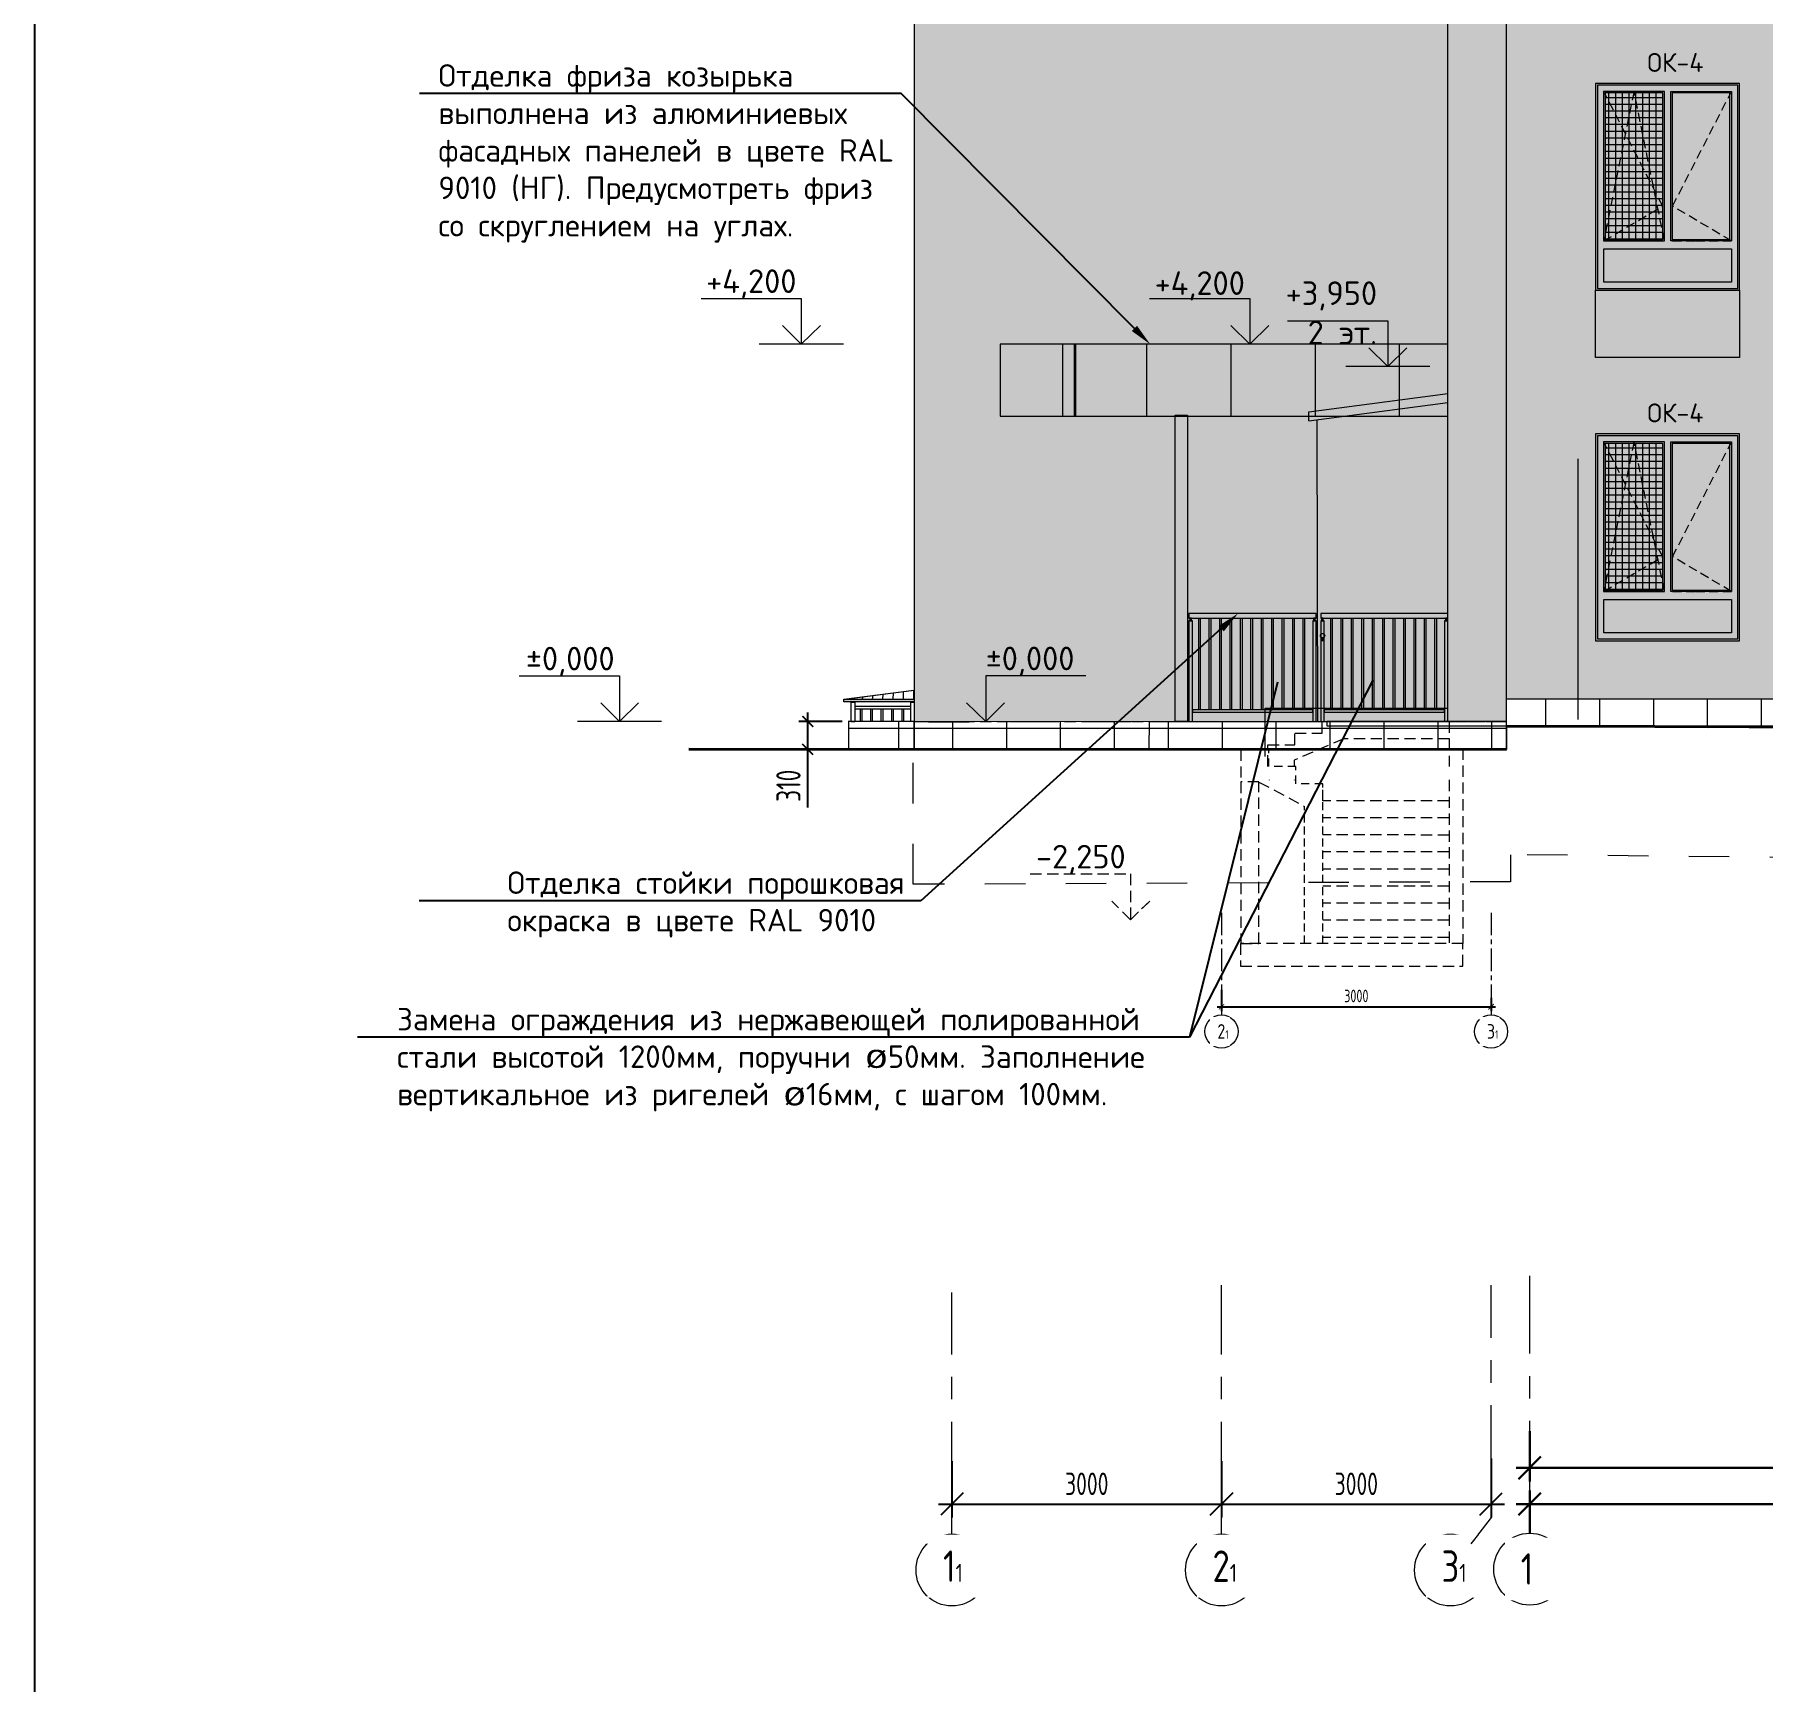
# Model space of a CAD drawing. Header units: millimetres. Extents: x -136099598 to 9192475, y 0 to 779331.
# Drawn here: x -366572 to -347342, y 277872 to 296199 of the extents above; entities that cross this region are included whole.
import ezdxf
from ezdxf import colors
from ezdxf.entities.mleader import LeaderData, LeaderLine
from ezdxf.math import Vec2, Vec3

# ---------------------------------------------------------------- set-up
doc = ezdxf.new("R2010")
doc.units = ezdxf.units.MM
doc.header["$MEASUREMENT"] = 0
for name, pattern in [('01_base$0$DASHED2', [0.375, 0.25, -0.125]), ('ADSK_Невидимые', [5, 3, -2]), ('ADSK_Скрыто', [6, 3, -3]), ('ADSK_Штрих_ш3 п1_5', [4.5, 3, -1.5]), ('ADSK_Штриховая_ш2 п1', [3, 2, -1]), ('CENTER', [2, 1.25, -0.25, 0.25, -0.25]), ('CONTI', [0])]:
    doc.linetypes.add(name, pattern=pattern)
doc.layers.get('0').update_dxf_attribs({"color": 250, "lineweight": 9})
for name, color, linetype, lineweight, true_color in [('!_Окно_00_Штрих_Стекло', 7, 'Continuous', 0, 0x737373), ('!_Фасад_Штрих_Син', 7, 'Continuous', 5, 0x86d5d5), ('RAL 100 6030', 7, 'Continuous', 0, 0x989057), ('RAL 7016', 7, 'Continuous', 0, 0x383e42), ('RAL 90 10', 7, 'Continuous', 0, 0xf1ece1)]:
    doc.layers.add(name, color=color, linetype=linetype, lineweight=lineweight, true_color=true_color)
for name, color, linetype, lineweight in [('!_Цоколь', 7, 'Continuous', 0), ('_Скрыто_', 7, 'ADSK_Скрыто', 9), ('АР-Выноски', 5, 'Continuous', 5), ('АР_Оси', 193, 'Continuous', 9), ('АР_Оси размеры', 164, 'Continuous', 9), ('АР_тонкая линия', 250, 'Continuous', 0), ('Ограждение', 250, 'Continuous', 9), ('Подвал', 250, 'ADSK_Штриховая_ш2 п1', 30), ('пунктир', 251, 'Continuous', 13), ('СТЕНЫ кирпич ЛИДЕР', 250, 'Continuous', 15)]:
    doc.layers.add(name, color=color, linetype=linetype, lineweight=lineweight)
for name, color, linetype in [('_RAMKA', 7, 'Continuous'), ('PDF _0', 7, 'Continuous'), ('PDF _PDF _0', 7, 'Continuous'), ('PDF _Текст', 7, 'Continuous')]:
    doc.layers.add(name, color=color, linetype=linetype)
doc.styles.add('ICOCPEUR', font='isocpeur.ttf')
doc.styles.add('ISOCPEUR', font='isocpeur.ttf', dxfattribs={"width": 0.7})
doc.styles.add('PDF ISOCPEUR', font='isocpeur.ttf')
doc.styles.add('ГОСТ 2.304', font='isocpeur.ttf', dxfattribs={"width": 0.7})
doc.dimstyles.new('R_100', dxfattribs={"dimtxt": 270, "dimasz": 120, "dimexe": 100, "dimexo": 100, "dimgap": 80, "dimtad": 1, "dimdec": 0, "dimrnd": 5, "dimzin": 0, "dimdsep": 46, "dimtxsty": 'ISOCPEUR', "dimblk": 'ARCHTICK', "dimcen": 100, "dimdle": 100, "dimclrd": 256, "dimclre": 256, "dimclrt": 256, "dimadec": 0, "dimazin": 0, "dimtfac": 2, "dimtdec": 0, "dimtofl": 0, "dimtmove": 1, "dimatfit": 3, "dimfxl": 1, "dimtvp": 3, "dimtfill": 1, "dimtolj": 1, "dimtzin": 0, "dimarcsym": 0})
doc.dimstyles.new('R_50', dxfattribs={"dimtxt": 140, "dimasz": 60, "dimexe": 50, "dimexo": 50, "dimgap": 50, "dimtad": 1, "dimdec": 0, "dimrnd": 5, "dimzin": 0, "dimdsep": 46, "dimtxsty": 'ISOCPEUR', "dimblk": 'ARCHTICK', "dimcen": 50, "dimdle": 50, "dimclrd": 256, "dimclre": 256, "dimclrt": 256, "dimadec": 0, "dimazin": 0, "dimtfac": 2, "dimtdec": 0, "dimtofl": 0, "dimtmove": 1, "dimatfit": 3, "dimfxl": 1, "dimtvp": 3, "dimtfill": 1, "dimtolj": 1, "dimtzin": 0, "dimarcsym": 0})
doc.dimstyles.new('СПДС', dxfattribs={"dimscale": 100, "dimtxt": 2.5, "dimasz": 2.5, "dimexe": 1.5, "dimexo": 0, "dimgap": 1, "dimtad": 1, "dimdec": 0, "dimrnd": 1, "dimtxsty": 'ГОСТ 2.304', "dimblk": 'OBLIQUE', "dimcen": 2.5, "dimdle": 1.5, "dimadec": 0, "dimazin": 2, "dimtfac": 0.75, "dimtdec": 0, "dimtmove": 1, "dimatfit": 3, "dimfxl": 1, "dimtolj": 1, "dimarcsym": 1})
pattern_1 = [(90, (541247.05, -120), (-600, 1e-13), []), (180, (541247.05, -120), (-2e-13, -600), [])]

# ---------------------------------------------------------------- blocks, each defined once
blk = doc.blocks.new('_Oblique')
at = {"color": 0, "linetype": 'ByBlock', "lineweight": -2}
blk.add_line((-0.5, -0.5), (0.5, 0.5), dxfattribs=at)
blk = doc.blocks.new('*D313')
at = {"layer": 'АР_Оси размеры', "color": 0, "lineweight": -2, "ltscale": 100, "transparency": 16777216}
for p, q in [((-346742, 54557), (-346742, 53997)), ((-340492, 54557), (-340492, 53997)), ((-346892, 54147), (-340342, 54147))]:
    blk.add_line(p, q, dxfattribs=at)
at = {"layer": 'АР_Оси размеры', "color": 0, "lineweight": -2, "ltscale": 100, "transparency": 16777216, "xscale": 250, "yscale": 250, "zscale": 250, "rotation": 180}
blk.add_blockref('_Oblique', (-346742, 54147), dxfattribs=at)
at = {"layer": 'АР_Оси размеры', "color": 0, "lineweight": -2, "ltscale": 100, "transparency": 16777216, "xscale": 250, "yscale": 250, "zscale": 250}
blk.add_blockref('_Oblique', (-340492, 54147), dxfattribs=at)
at = {"layer": 'АР_Оси размеры', "color": 0, "ltscale": 100, "transparency": 16777216, "insert": (-343617, 54372), "char_height": 250, "attachment_point": 5, "style": 'ГОСТ 2.304'}
blk.add_mtext('\\A1;6250', dxfattribs=at)
blk = doc.blocks.new('*D325')
at = {"layer": 'АР_Оси размеры', "color": 0, "lineweight": -2, "ltscale": 100, "transparency": 16777216}
for p, q in [((-346742, 53419), (-346742, 53895)), ((-278327, 53419), (-278327, 53895)), ((-346892, 53745), (-278177, 53745))]:
    blk.add_line(p, q, dxfattribs=at)
at = {"layer": 'АР_Оси размеры', "color": 0, "lineweight": -2, "ltscale": 100, "transparency": 16777216, "xscale": 250, "yscale": 250, "zscale": 250, "rotation": 180}
blk.add_blockref('_Oblique', (-346742, 53745), dxfattribs=at)
at = {"layer": 'АР_Оси размеры', "color": 0, "lineweight": -2, "ltscale": 100, "transparency": 16777216, "xscale": 250, "yscale": 250, "zscale": 250}
blk.add_blockref('_Oblique', (-278327, 53745), dxfattribs=at)
at = {"layer": 'АР_Оси размеры', "color": 0, "ltscale": 100, "transparency": 16777216, "insert": (-312535, 53970), "char_height": 250, "attachment_point": 5, "style": 'ГОСТ 2.304'}
blk.add_mtext('\\A1;68415', dxfattribs=at)
blk = doc.blocks.new('A$Cbb492947')
at = {"layer": '!_Окно_00_Штрих_Стекло'}
h = blk.add_hatch(color=256, dxfattribs=at)
h.dxf.hatch_style = 1
h.set_gradient(color1=(70, 92, 124), color2=(219, 225, 235), name='CURVED')
h.paths.add_polyline_path([(1493, 89), (1493, 2213), (90, 2212), (90, 88)])
at = {"layer": 'PDF _PDF _0', "lineweight": 0, "true_color": 0x636466}
h = blk.add_hatch(dxfattribs=at)
h.set_pattern_fill('ANSI37', color=251, scale=600, angle=135)
h.paths.add_polyline_path([(746, 564), (746, 2197), (105, 2196), (105, 563)])
at = {"layer": 'RAL 7016'}
h = blk.add_hatch(color=256, dxfattribs=at)
h.dxf.hatch_style = 1
h.paths.add_polyline_path([(1602, 2301), (0, 2301), (0, 0), (1602, 0)])
h.paths.add_polyline_path([(852, 2196), (1493, 2196), (1493, 564), (852, 563)], flags=16)
h.paths.add_polyline_path([(746, 2196), (746, 564), (105, 563), (105, 2196)], flags=16)
h.paths.add_polyline_path([(1512, 459), (1512, 88), (90, 88), (90, 459)], flags=16)
at = {"layer": 'PDF _0', "linetype": 'ADSK_Штриховая_ш2 п1', "lineweight": 0, "ltscale": 50}
for points in [[(766, 552), (427, 2213), (89, 548), (746, 935), (89, 2213)], [(856, 548), (1114, 548), (1513, 548), (856, 935), (1513, 2213)]]:
    blk.add_lwpolyline(points, dxfattribs=at)
at = {"layer": 'PDF _PDF _0', "lineweight": 0}
for points in [[(0, 0), (1602, 0), (1602, 2301), (0, 2301)], [(20, 20), (1582, 20), (1582, 2281), (20, 2281)], [(89, 548), (766, 548), (766, 2213), (89, 2213)], [(105, 563), (746, 564), (746, 2196), (105, 2196)], [(1513, 548), (836, 548), (836, 2213), (1513, 2213)], [(852, 563), (1493, 564), (1493, 2196), (852, 2196)], [(1512, 88), (90, 88), (90, 459), (1512, 459)]]:
    blk.add_lwpolyline(points, close=True, dxfattribs=at)
at = {"layer": 'PDF _Текст', "lineweight": 0, "insert": (574, 2429), "char_height": 210, "attachment_point": 7, "style": 'PDF ISOCPEUR'}
blk.add_mtext('ОК-4', dxfattribs=at)
blk = doc.blocks.new('*D415')
at = {"layer": 'АР_Оси размеры', "color": 0, "lineweight": -2, "ltscale": 100, "transparency": 16777216}
for p, q in [((-356362, 280324), (-356362, 279696)), ((-353362, 280324), (-353362, 279696)), ((-356512, 279846), (-353212, 279846))]:
    blk.add_line(p, q, dxfattribs=at)
at = {"layer": 'АР_Оси размеры', "color": 0, "lineweight": -2, "ltscale": 100, "transparency": 16777216, "xscale": 250, "yscale": 250, "zscale": 250, "rotation": 180}
blk.add_blockref('_Oblique', (-356362, 279846), dxfattribs=at)
at = {"layer": 'АР_Оси размеры', "color": 0, "lineweight": -2, "ltscale": 100, "transparency": 16777216, "xscale": 250, "yscale": 250, "zscale": 250}
blk.add_blockref('_Oblique', (-353362, 279846), dxfattribs=at)
at = {"layer": 'АР_Оси размеры', "color": 0, "ltscale": 100, "transparency": 16777216, "insert": (-354862, 280071), "char_height": 250, "attachment_point": 5, "style": 'ГОСТ 2.304'}
blk.add_mtext('\\A1;3000', dxfattribs=at)
blk = doc.blocks.new('*D416')
at = {"layer": 'АР_Оси размеры', "color": 0, "lineweight": -2, "ltscale": 100, "transparency": 16777216}
for p, q in [((-353362, 280324), (-353362, 279696)), ((-350362, 280354), (-350362, 279696)), ((-353512, 279846), (-350212, 279846))]:
    blk.add_line(p, q, dxfattribs=at)
at = {"layer": 'АР_Оси размеры', "color": 0, "lineweight": -2, "ltscale": 100, "transparency": 16777216, "xscale": 250, "yscale": 250, "zscale": 250, "rotation": 180}
blk.add_blockref('_Oblique', (-353362, 279846), dxfattribs=at)
at = {"layer": 'АР_Оси размеры', "color": 0, "lineweight": -2, "ltscale": 100, "transparency": 16777216, "xscale": 250, "yscale": 250, "zscale": 250}
blk.add_blockref('_Oblique', (-350362, 279846), dxfattribs=at)
at = {"layer": 'АР_Оси размеры', "color": 0, "ltscale": 100, "transparency": 16777216, "insert": (-351862, 280071), "char_height": 250, "attachment_point": 5, "style": 'ГОСТ 2.304'}
blk.add_mtext('\\A1;3000', dxfattribs=at)
blk = doc.blocks.new('A$Cbac6e4b7')
at = {"layer": 'RAL 100 6030'}
h = blk.add_hatch(color=256, dxfattribs=at)
h.dxf.hatch_style = 1
h.paths.add_polyline_path([(1602, 748), (0, 748), (0, 0), (1602, 0)])
at = {"layer": 'СТЕНЫ кирпич ЛИДЕР', "ltscale": 100}
blk.add_lwpolyline([(0, 748), (1602, 748), (1602, 0), (0, 0)], close=True, dxfattribs=at)
blk = doc.blocks.new('A$C4cb2c38c')
at = {"ltscale": 150}
for points in [[(-689, 1151), (726, 1151), (726, 1202), (-689, 1202)], [(-680, 1121), (-662, 1121), (-662, 1151), (-680, 1151)], [(697, 1121), (716, 1121), (716, 1151), (697, 1151)], [(-651, 105), (688, 105), (688, 130), (-651, 130)]]:
    blk.add_lwpolyline(points, close=True, dxfattribs=at)
for points in [[(-651, 0), (-651, 1121), (-689, 1121), (-689, 0), (-651, 0)], [(726, 0), (726, 1121), (688, 1121), (688, 0), (726, 0)]]:
    blk.add_lwpolyline(points, dxfattribs=at)
at = {"layer": 'Ограждение'}
for points in [[(-579, 130), (-579, 1151)], [(-563, 1151), (-563, 130), (-563, 130)], [(-463, 130), (-463, 1151)], [(-447, 1151), (-447, 130), (-447, 130)], [(-347, 130), (-347, 1151)], [(-331, 1151), (-331, 130), (-331, 130)], [(-231, 130), (-231, 1151)], [(-215, 1151), (-215, 130), (-215, 130)], [(-115, 130), (-115, 1151)], [(-99, 1151), (-99, 130), (-99, 130)], [(1, 130), (1, 1151)], [(17, 1151), (17, 130), (17, 130)], [(117, 130), (117, 1151)], [(133, 1151), (133, 130), (133, 130)], [(233, 130), (233, 1151)], [(249, 1151), (249, 130), (249, 130)], [(349, 130), (349, 1151)], [(365, 1151), (365, 130), (365, 130)], [(465, 130), (465, 1151)], [(481, 1151), (481, 130), (481, 130)], [(581, 130), (581, 1151)], [(597, 1151), (597, 130), (597, 130)]]:
    blk.add_lwpolyline(points, dxfattribs=at)
blk = doc.blocks.new('_ArchTick')
at = {"color": 0, "linetype": 'ByBlock', "const_width": 0.15}
blk.add_lwpolyline([(-0.5, -0.5), (0.5, 0.5)], dxfattribs=at)
blk = doc.blocks.new('*D1294')
at = {"lineweight": -2, "ltscale": 150, "transparency": 16777216}
for p, q in [((-357967, 288145), (-357967, 288654)), ((-357583, 288554), (-358067, 288554)), ((-357569, 288245), (-358067, 288245)), ((-357967, 287598), (-357967, 288245))]:
    blk.add_line(p, q, dxfattribs=at)
at = {"lineweight": -2, "ltscale": 150, "transparency": 16777216, "xscale": 120, "yscale": 120, "zscale": 120, "rotation": 90}
blk.add_blockref('_ArchTick', (-357967, 288554), dxfattribs=at)
at = {"ltscale": 150, "transparency": 16777216, "insert": (-358182, 287839), "char_height": 270, "attachment_point": 5, "rotation": 90, "style": 'ISOCPEUR', "bg_fill": 3, "box_fill_scale": 1.25, "bg_fill_color": 256, "bg_fill_true_color": 13158600, "bg_fill_transparency": 0}
blk.add_mtext('\\A1;310', dxfattribs=at)
at = {"lineweight": -2, "ltscale": 150, "transparency": 16777216, "xscale": 120, "yscale": 120, "zscale": 120, "rotation": 270}
blk.add_blockref('_ArchTick', (-357967, 288245), dxfattribs=at)
blk = doc.blocks.new('A$C0623aaa5')
at = {"linetype": 'ADSK_Невидимые', "ltscale": 30}
for points in [[(483, 503), (483, 693), (783, 693)], [(183, 313), (183, 503), (483, 503)], [(-117, 123), (-117, 313), (183, 313)]]:
    blk.add_lwpolyline(points, dxfattribs=at)
blk = doc.blocks.new('*D1463')
at = {"lineweight": -2, "ltscale": 150, "transparency": 16777216}
for p, q in [((-353362, 285569), (-353362, 285330)), ((-353412, 285380), (-350312, 285380)), ((-350362, 285479), (-350362, 285330))]:
    blk.add_line(p, q, dxfattribs=at)
at = {"lineweight": -2, "ltscale": 150, "transparency": 16777216, "xscale": 60, "yscale": 60, "zscale": 60, "rotation": 180}
blk.add_blockref('_ArchTick', (-353362, 285380), dxfattribs=at)
at = {"lineweight": -2, "ltscale": 150, "transparency": 16777216, "xscale": 60, "yscale": 60, "zscale": 60}
blk.add_blockref('_ArchTick', (-350362, 285380), dxfattribs=at)
at = {"ltscale": 150, "transparency": 16777216, "insert": (-351862, 285500), "char_height": 140, "attachment_point": 5, "style": 'ISOCPEUR', "bg_fill": 3, "box_fill_scale": 1.25, "bg_fill_color": 256, "bg_fill_true_color": 13158600, "bg_fill_transparency": 0}
blk.add_mtext('\\A1;3000', dxfattribs=at)
blk = doc.blocks.new('A$C5e61dfaa')
at = {"layer": 'АР_Оси размеры', "ltscale": 100}
for base, p1, p2, picture, middle in [((6250, 727.7), (0, 1137.6), (6250, 1137.6), '*D313', (3125, 952.7)), ((68415, 325.6), (0, 0), (68415, 0), '*D325', (34207.5, 550.6))]:
    dim = blk.add_linear_dim(base=base, p1=p1, p2=p2, dimstyle='СПДС', dxfattribs=at)
    dim.commit()
    dim.dimension.update_dxf_attribs({"geometry": picture, "text_midpoint": middle, "insert": (346742, -53419.4)})

msp = doc.modelspace()

# ---------------------------------------------------------------- hatches: boundary and pattern name
at = {"layer": '!_Фасад_Штрих_Син', "ltscale": 10, "true_color": 0x383e42}
h = msp.add_hatch(dxfattribs=at)
h.set_pattern_fill('GRATE', color=250, scale=30000, angle=90)
h.set_pattern_definition([(90, (203618.6, 32643.8), (-937.5, 6e-14), []), (180, (203618.6, 32643.8), (-5e-13, -3750), [])])
h.paths.add_polyline_path([(-350842.2, 292751.1), (-355824.3, 292751.1), (-355824.3, 291953.5), (-350842.2, 291953.5)])
at = {"layer": '!_Цоколь', "lineweight": 0, "ltscale": 5, "true_color": 0x636466}
h = msp.add_hatch(dxfattribs=at)
h.set_pattern_fill('ANSI37', color=251, scale=4800, angle=45)
h.set_pattern_definition(pattern_1)
h.paths.add_polyline_path([(-350192.1, 288503.5), (-336772, 288472.9), (-336772, 288804.8), (-350192.1, 288807.7)])
h = msp.add_hatch(dxfattribs=at)
h.set_pattern_fill('ANSI37', color=251, scale=4800, angle=45)
h.set_pattern_definition(pattern_1)
h.paths.add_polyline_path([(-356782.1, 288245), (-350192, 288238.1), (-350192.1, 288553.6), (-356782, 288553.6)])
at = {"layer": 'RAL 7016', "ltscale": 100, "true_color": 0x000000, "transparency": 33554687}
h = msp.add_hatch(dxfattribs=at)
h.set_pattern_fill('ANSI32', color=18, scale=400, angle=45)
h.set_pattern_definition([(90, (8363606674.32, 936336003.28), (-150, 0), []), (90, (8363606724.32, 936336053.28), (-150, 0), [])])
h.paths.add_polyline_path([(-357551.8, 288803.2), (-356781.8, 288902.5), (-356781.8, 288801.6), (-357564.3, 288801.6)])
at = {"layer": 'RAL 7016', "ltscale": 100, "transparency": 33554687}
h = msp.add_hatch(color=256, dxfattribs=at)
h.dxf.hatch_style = 1
h.paths.add_polyline_path([(-357564.3, 288801.6), (-356781.8, 288801.6), (-356781.8, 288772.5), (-357564.3, 288772.5)])
at = {"layer": 'RAL 90 10', "ltscale": 100, "transparency": 33554687}
h = msp.add_hatch(color=256, dxfattribs=at)
h.dxf.hatch_style = 1
h.paths.add_polyline_path([(-336771.9, 308453.6), (-350192, 308453.6), (-350192, 288804.9), (-336772, 288804.9)])
h = msp.add_hatch(color=256, dxfattribs=at)
h.dxf.hatch_style = 1
h.paths.add_polyline_path([(-350192, 302391.8), (-356782.1, 302391.8), (-356781.7, 288555.1), (-350192, 288555.3)])

# ---------------------------------------------------------------- linework, layer by layer
at = {"layer": '!_Цоколь', "color": 18, "lineweight": 0, "ltscale": 5, "true_color": 0x000000}
msp.add_line((-354168.6, 288554.8), (-354170.8, 288244.5), dxfattribs=at)
at = {"layer": '!_Цоколь', "color": 251, "lineweight": 0, "ltscale": 5, "true_color": 0x636466}
msp.add_lwpolyline([(-352190.1, 288506), (-350192, 288506), (-350192, 288553.6), (-352190.1, 288553.6)], close=True, dxfattribs=at)
at = {"ltscale": 150}
for p, q in [((-357564.3, 288801.6, -2.2), (-356781.8, 288902.5)), ((-350842.2, 288555), (-356785.2, 288552.1))]:
    msp.add_line(p, q, dxfattribs=at)
at = {"linetype": 'ADSK_Штрих_ш3 п1_5', "ltscale": 30}
for p, q in [((-352235.6, 286082.1, -0.2), (-352235.6, 287862, -0.2)), ((-352437.4, 286082.1, 1.7), (-352437.3, 287609.6, -0.2))]:
    msp.add_line(p, q, dxfattribs=at)
at = {"ltscale": 100}
for points in [[(-352392.1, 291901.6), (-352392.1, 292001.3), (-350842.2, 292205.4)], [(-352392.1, 292001.3), (-352392.1, 292001.3), (-350842.2, 292205.4)], [(-352392.1, 291901.6), (-350842.2, 292104.5)], [(-352292.1, 288553.6), (-352297.8, 291913.9)], [(-349392.3, 288575.8), (-349392.3, 291475.8)]]:
    msp.add_lwpolyline(points, dxfattribs=at)
at = {"ltscale": 150}
for points in [[(-353879.3, 291963.6), (-353739.3, 291963.6), (-353739.3, 288553.6), (-353879.3, 288553.6)], [(-352257.5, 288553.6), (-352219.5, 288553.6), (-352219.5, 289455.9), (-352257.5, 289455.9)], [(-352247.4, 289455.9), (-352227.4, 289455.9), (-352227.4, 289483.9), (-352247.4, 289483.9)]]:
    msp.add_lwpolyline(points, close=True, dxfattribs=at)
at = {"ltscale": 150, "elevation": -0.4}
for points in [[(-357564.3, 288801.6), (-356781.8, 288801.6), (-356781.8, 288772.5), (-357564.3, 288772.5)], [(-357444.8, 288694.4), (-356819.8, 288694.4), (-356819.8, 288719.6), (-357444.8, 288719.6)]]:
    msp.add_lwpolyline(points, close=True, dxfattribs=at)
at = {"ltscale": 150}
msp.add_lwpolyline([(-352551.9, 287904.3), (-352551.9, 287900)], dxfattribs=at)
msp.add_circle((-352237.4, 289508.9), 25, dxfattribs=at)
at = {"layer": '_RAMKA', "ltscale": 100}
msp.add_lwpolyline([(-245672.6, 242529), (-245672.6, 326529), (-366572.1, 326529), (-366572.1, 242529)], close=True, dxfattribs=at)
at = {"layer": '_Скрыто_', "color": 6, "ltscale": 150}
for points in [[(-356622.2, 288552.2), (-356622.2, 288552.2), (-350192.1, 288553.6), (-350192.1, 288804.9), (-320519.4, 288804.9), (-320519.5, 288553.5), (-310648.3, 288553.6), (-310648.3, 288804.5), (-294677, 288804.9), (-294677, 288553.6), (-281257, 288553.6), (-281257, 287753), (-281257, 287708.5), (-281257, 287380.4), (-302553.9, 288027), (-302564.4, 288225.7), (-350192.1, 288506), (-350192.1, 288243.6), (-356781.4, 288248.4), (-356782.7, 288555.3), (-356622.2, 288552.2)], [(-356795, 288245.2), (-350192.1, 288243.6), (-350191.6, 288503.5), (-328651.3, 288362.5), (-328652.4, 288291.8), (-322579.8, 288201.4), (-302564.4, 288225.7), (-302564.4, 288027.1), (-294677, 287913.4), (-294680.4, 287771.5), (-281257, 287443.6), (-281257, 285947), (-294677, 286299.2), (-294677, 286396.9), (-302397, 286511.1), (-302397, 286700.6), (-328812, 286645.1), (-328812, 286873.4), (-350145.2, 287071.4), (-350145.2, 286770.5), (-356624.6, 286742.5), (-356795, 286742.5), (-356795, 288245)]]:
    msp.add_lwpolyline(points, dxfattribs=at)
at = {"layer": 'PDF _0', "lineweight": 0}
for p, q in [((-357571, 292752), (-358506, 292752)), ((-351044.5, 292503.6), (-351979.5, 292503.6)), ((-359594.8, 288553.6), (-360529.8, 288553.6))]:
    msp.add_line(p, q, dxfattribs=at)
for points in [[(-359154.2, 293261.9), (-358038.5, 293261.9), (-358038.5, 292752), (-357825.1, 292960.9), (-358038.5, 292752), (-358247.4, 292960.9)], [(-354163.7, 293261.9), (-353048, 293261.9), (-353048, 292752), (-352834.6, 292960.9), (-353048, 292752), (-353256.9, 292960.9)], [(-352627.7, 293013.5), (-351512, 293013.5), (-351512, 292503.6), (-351298.7, 292712.5), (-351512, 292503.6), (-351720.9, 292712.5)], [(-350842.2, 291953.5), (-350842.2, 292752), (-355002.9, 292752), (-355002.9, 291953.5), (-352392.1, 291953.5)], [(-354985.1, 291953.5), (-354985.1, 292752)], [(-361178, 289063.5), (-360062.3, 289063.5), (-360062.3, 288553.6), (-359848.9, 288762.5), (-360062.3, 288553.6), (-360271.2, 288762.5)], [(-354871.1, 289063.4), (-355986.8, 289063.5), (-355986.8, 288553.6), (-356200.1, 288762.5), (-355986.8, 288553.6), (-355777.9, 288762.5)]]:
    msp.add_lwpolyline(points, dxfattribs=at)
msp.add_lwpolyline([(-355824.3, 292752), (-355824.3, 291953.5), (-350842.2, 291953.5), (-350842.2, 292752)], close=True, dxfattribs=at)
at = {"layer": 'АР_Оси', "color": 6, "linetype": 'CENTER', "ltscale": 200}
for p, q in [((-353362.4, 286426.8, -0.2), (-353362.4, 285288.9, -0.2)), ((-350362.4, 286426.8, -0.2), (-350362.4, 285288.9, -0.2))]:
    msp.add_line(p, q, dxfattribs=at)
at = {"layer": 'АР_Оси', "color": 6, "linetype": 'CENTER', "ltscale": 1000}
for p, q in [((-349932, 279520.6), (-349932, 282384.2)), ((-356362.1, 279511.7), (-356362.1, 282200)), ((-353362.1, 279511.7), (-353362.1, 282281.1)), ((-350362.1, 279696.2), (-350362.1, 282281.1))]:
    msp.add_line(p, q, dxfattribs=at)
at = {"layer": 'АР_Оси', "color": 6, "linetype": 'CONTI', "ltscale": 1000}
for centre in [(-353362.4, 285104.4, -0.2), (-350362.4, 285104.4, -0.2)]:
    msp.add_circle(centre, 184.6, dxfattribs=at)
at = {"layer": 'АР_Оси', "color": 6, "ltscale": 0.5}
for centre in [(-356362.1, 279111.7), (-353362.1, 279111.7), (-350813.5, 279111.7), (-349932, 279120.6)]:
    msp.add_circle(centre, 400, dxfattribs=at)
at = {"layer": 'АР_тонкая линия', "color": 3, "lineweight": 40, "ltscale": 100}
for p, q in [((-350190.2, 288503.5), (-336932, 288475.1)), ((-350190.2, 288243.6), (-359291.6, 288245.6))]:
    msp.add_line(p, q, dxfattribs=at)
at = {"layer": 'Ограждение', "elevation": -1.8}
msp.add_lwpolyline([(-357482.8, 288770.9), (-357444.8, 288770.9), (-357444.8, 288552.1), (-357482.8, 288552.1)], close=True, dxfattribs=at)
at = {"layer": 'Ограждение', "elevation": -0.4}
for points in [[(-357380.4, 288556.1), (-357380.4, 288694.4)], [(-357364.4, 288694.4), (-357364.4, 288552.1)], [(-357264.4, 288552.1), (-357264.4, 288694.4)], [(-357248.4, 288694.4), (-357248.4, 288552.1)], [(-357148.4, 288552.1), (-357148.4, 288694.4)], [(-357132.4, 288694.4), (-357132.4, 288552.1)], [(-357032.4, 288552.1), (-357032.4, 288694.4)], [(-357016.4, 288694.4), (-357016.4, 288552.1)], [(-356916.4, 288552), (-356916.4, 288694.4)], [(-356900.4, 288694.4), (-356900.4, 288552)]]:
    msp.add_lwpolyline(points, dxfattribs=at)
at = {"layer": 'Ограждение'}
msp.add_lwpolyline([(-356819.8, 288770.9), (-356781.8, 288770.9), (-356782.1, 288553.6), (-356819.8, 288553.6)], close=True, dxfattribs=at)
at = {"layer": 'пунктир', "linetype": '01_base$0$DASHED2', "ltscale": 500}
for p, q in [((-356422.1, 288553.6), (-350192, 288553.6)), ((-350829.6, 288361.3), (-350829.9, 288054.3, 0.1)), ((-352846.8, 288242, -0.2), (-353147.3, 288242, -0.2)), ((-353147, 288242, -0.2), (-353147, 287877.5, 1.5)), ((-350676.2, 288251.8), (-350676.2, 286082.1, -0.2)), ((-352945.3, 287880.5, -0.2), (-352437.3, 287609.6, -0.2)), ((-350830.1, 287904.2, 0.2), (-350830.1, 286082.1, -0.2)), ((-350832.1, 287672, -0.2), (-352235.6, 287672, -0.2)), ((-350832.1, 287482, -0.2), (-352235.6, 287482, -0.2)), ((-350831, 287290.8, -0.3), (-352236.2, 287292.4, -0.1)), ((-350832.1, 287102, -0.2), (-352235.6, 287102, -0.2)), ((-350832.1, 286912, -0.2), (-352235.6, 286912, -0.2)), ((-350832.1, 286722, -0.2), (-352235.6, 286722, -0.2)), ((-350832.1, 286532, -0.2), (-352235.6, 286532, -0.2)), ((-350832.1, 286342, -0.2), (-352235.6, 286342, -0.2)), ((-350832.1, 286152, -0.2), (-352235.6, 286152, -0.2))]:
    msp.add_line(p, q, dxfattribs=at)
for points, elevation in [([(-352846.8, 288054.4), (-352846.8, 288293.6), (-352544.5, 288293.6), (-352544.5, 288423.6), (-352243.9, 288423.6), (-352243.8, 288553.6), (-350192.1, 288553.6)], -0.3), ([(-352826.8, 287900), (-352826.8, 287904.3)], -0.3), ([(-355490.7, 286857.5), (-354375, 286857.5), (-354375, 286347.5), (-354161.6, 286556.4), (-354375, 286347.5), (-354583.9, 286556.4)], 0.6)]:
    msp.add_lwpolyline(points, dxfattribs=dict(at, elevation=elevation))
msp.add_lwpolyline([(-350829.6, 288553.6), (-350827.2, 288553.6), (-350827.2, 288361.3), (-352001.5, 288361.3), (-352551.9, 288123.9), (-352551.9, 288054.4)], dxfattribs=at)
for points, elevation in [([(-353147, 286082.1), (-352945.3, 286082.1), (-352945.3, 287883.5), (-353147, 287883.5)], 1.5), ([(-353149.7, 285832.1), (-350675.3, 285832.1), (-350675.3, 286082.1), (-353149.7, 286082.1)], -0.2)]:
    msp.add_lwpolyline(points, close=True, dxfattribs=dict(at, elevation=elevation))
at = {"layer": 'СТЕНЫ кирпич ЛИДЕР', "ltscale": 100}
for p, q in [((-350192.1, 288243.6), (-350192, 308453.6)), ((-356782.1, 302392), (-356782.1, 288245)), ((-350842.2, 288553.5), (-350842.2, 302392)), ((-352876.8, 288703.6, -0.4), (-350842.4, 288703.6, -0.2)), ((-352876.7, 288163.7, -0.3), (-352876.8, 288703.6, -0.4)), ((-350192.1, 288804.9), (-336771.3, 288804.8, 2.3)), ((-354168.6, 288553.6), (-350842.2, 288553.6))]:
    msp.add_line(p, q, dxfattribs=at)

# ---------------------------------------------------------------- block references
at = {"ltscale": 150}
for p in [(-353035.2, 288553.6), (-351568, 288553.5)]:
    msp.add_blockref('A$C4cb2c38c', p, dxfattribs=at)
at = {"layer": 'Подвал', "ltscale": 150}
for name, p in [('A$Cbb492947', (-349198.5, 293353.6)), ('A$Cbac6e4b7', (-349198.5, 292605.1)), ('A$Cbb492947', (-349198.5, 289453.6))]:
    msp.add_blockref(name, p, dxfattribs=at)
at = {"layer": 'пунктир', "linetype": '01_base$0$DASHED2', "ltscale": 500, "xscale": -1}
msp.add_blockref('A$C0623aaa5', (-352352.3, 287548.6, -0.2), dxfattribs=at)

# ---------------------------------------------------------------- texts
at = {"layer": 'PDF _0', "color": 18, "lineweight": 0, "true_color": 0x000000, "char_height": 262.49, "attachment_point": 9, "style": 'PDF ISOCPEUR'}
for s, insert in [('+4,200', (-358092.6, 293261.9)), ('+3,950\\P2 эт.', (-351630.8, 292752)), ('%%P0,000', (-360116.4, 289061.9))]:
    msp.add_mtext(s, dxfattribs=dict(at, insert=insert))
at = {"layer": 'PDF _0', "color": 18, "lineweight": 0, "true_color": 0x000000, "insert": (-353102.1, 293240.4), "char_height": 262.49, "width": 905.602, "attachment_point": 9, "style": 'PDF ISOCPEUR'}
msp.add_mtext('+4,200', dxfattribs=at)
at = {"layer": 'PDF _0', "color": 18, "lineweight": 0, "true_color": 0x000000, "insert": (-355986.8, 289063.5), "char_height": 262.49, "attachment_point": 7, "rotation": 359.99739, "style": 'PDF ISOCPEUR'}
msp.add_mtext('%%P0,000', dxfattribs=at)
at = {"layer": 'пунктир', "linetype": '01_base$0$DASHED2', "ltscale": 500, "insert": (-354429.1, 286857.9, 0.7), "char_height": 262.49, "attachment_point": 9, "style": 'PDF ISOCPEUR'}
msp.add_mtext('-2,250', dxfattribs=at)

# ---------------------------------------------------------------- dimensions: what is measured, and where the dimension line sits
at = {"layer": 'АР_Оси размеры', "ltscale": 100}
for base, p1, p2, picture, middle in [((-353362.1, 279846.2), (-356362.1, 280323.8), (-353362.1, 280323.8), '*D415', (-354862.1, 280071.2)), ((-350362.1, 279846.2), (-353362.1, 280323.8), (-350362.1, 280353.7), '*D416', (-351862.1, 280071.2))]:
    dim = msp.add_linear_dim(base=base, p1=p1, p2=p2, dimstyle='СПДС', dxfattribs=at)
    dim.commit()
    dim.dimension.update_dxf_attribs({"geometry": picture, "text_midpoint": middle})

# ---------------------------------------------------------------- leaders
at = {"layer": 'АР-Выноски'}
ml = msp.add_multileader_mtext('Standard', dxfattribs=at)
ml.set_content('\\A1;Отделка фриза козырька выполнена из {\\A0;алюминиевых фасадных панелей в цвете RAL 9010} (НГ). Предусмотреть фриз со скруглением на углах. ', color=256, style='ICOCPEUR')
ml.set_leader_properties()
ml.build(insert=Vec2(0, 0))
ml.multileader.update_dxf_attribs({"text_left_attachment_type": 6, "text_right_attachment_type": 6, "dogleg_length": 100, "arrow_head_size": 250})
ctx = ml.context
ctx.base_point, ctx.char_height, ctx.arrow_head_size, ctx.landing_gap_size, ctx.plane_origin = Vec3(-362102.6, 295543.6), 250, 250, 25, Vec3(-344866.9, 284673)
ctx.left_attachment, ctx.right_attachment = 6, 6
notes = []
notes.append((ctx, [(0, (1, 1, 0), (-356927.6, 295543.6), (-1, 0), 100, [(0, [(-354155.8, 292752)], 0, [])])]))
ctx.mtext.insert, ctx.mtext.width, ctx.mtext.defined_height, ctx.mtext.flow_direction = Vec3(-362077.6, 295868.6), 5184.259, 1577.2, 5
ml = msp.add_multileader_mtext('Standard', dxfattribs=at)
ml.set_content('\\A1;Отделка стойки порошковая окраска{\\A0; в цвете RAL 9010} ', color=256, style='ICOCPEUR')
ml.set_leader_properties()
ml.build(insert=Vec2(0, 0))
ml.multileader.update_dxf_attribs({"text_left_attachment_type": 6, "text_right_attachment_type": 6, "dogleg_length": 100, "arrow_head_size": 250})
ctx = ml.context
ctx.base_point, ctx.char_height, ctx.arrow_head_size, ctx.landing_gap_size, ctx.plane_origin = Vec3(-361335.1, 286560.3), 250, 250, 25, Vec3(-346020.1, 290070.8)
ctx.left_attachment, ctx.right_attachment = 6, 6
notes.append((ctx, [(0, (1, 1, 0), (-356710.1, 286560.3), (-1, 0), 100, [(0, [(-353179, 289756)], 0, [])])]))
ctx.mtext.insert, ctx.mtext.width, ctx.mtext.flow_direction = Vec3(-361310.1, 286885.3), 5402.326, 5
ml = msp.add_multileader_mtext('Standard', dxfattribs=at)
ml.set_content('\\A1;Замена ограждения из нержавеющей полированной стали высотой 1200мм, поручни {\\fISOCTEUR|b0|i0|c204|p49;ø}50мм. Заполнение вертикальное из ригелей {\\fISOCTEUR|b0|i0|c204|p49;ø}16мм, с шагом 100мм.  ', color=256, style='ICOCPEUR')
ml.set_leader_properties()
ml.build(insert=Vec2(0, 0))
ml.multileader.update_dxf_attribs({"text_left_attachment_type": 6, "text_right_attachment_type": 6, "dogleg_length": 100, "arrow_head_size": 250})
ctx = ml.context
ctx.base_point, ctx.char_height, ctx.arrow_head_size, ctx.landing_gap_size, ctx.plane_origin = Vec3(-362562, 285041.5), 250, 250, 25, Vec3(-356798.2, 276712.3)
ctx.left_attachment, ctx.right_attachment = 6, 6
notes.append((ctx, [(0, (1, 1, 0), (-353717, 285041.5), (-1, 0), 645, [(1, [(-352677.5, 289235.5)], 0, [])])]))
ctx.mtext.insert, ctx.mtext.width, ctx.mtext.flow_direction = Vec3(-362537, 285366.5), 8506.062, 5
ml = msp.add_multileader_mtext('Standard', dxfattribs=at)
ml.set_content('\\A1;Замена ограждения из нержавеющей полированной стали высотой 1200мм, поручни {\\fISOCTEUR|b0|i0|c204|p49;ø}50мм. Заполнение вертикальное из ригелей {\\fISOCTEUR|b0|i0|c204|p49;ø}16мм, с шагом 100мм.  ', color=256, style='ICOCPEUR')
ml.set_leader_properties()
ml.build(insert=Vec2(0, 0))
ml.multileader.update_dxf_attribs({"text_left_attachment_type": 6, "text_right_attachment_type": 6, "dogleg_length": 100, "arrow_head_size": 250})
ctx = ml.context
ctx.base_point, ctx.char_height, ctx.arrow_head_size, ctx.landing_gap_size, ctx.plane_origin = Vec3(-362562, 285041.5), 250, 250, 25, Vec3(-355684.5, 276712.3)
ctx.left_attachment, ctx.right_attachment = 6, 6
notes.append((ctx, [(0, (1, 1, 0), (-353717, 285041.5), (-1, 0), 645, [(1, [(-351563.8, 289235.5)], 0, [])])]))
ctx.mtext.insert, ctx.mtext.width, ctx.mtext.flow_direction = Vec3(-362537, 285366.5), 8506.062, 5
for ctx, leaders in notes:
    for number, flags, end, landing, length, lines in leaders:
        leader = LeaderData()
        leader.index, (leader.has_last_leader_line, leader.has_dogleg_vector, leader.attachment_direction) = number, flags
        leader.last_leader_point, leader.dogleg_vector, leader.dogleg_length = Vec3(end), Vec3(landing), length
        for number, points, colour, breaks in lines:
            line = LeaderLine()
            line.index, line.vertices, line.color, line.breaks = number, Vec3.list(points), colors.encode_raw_color(colour), breaks
            leader.lines.append(line)
        ctx.leaders.append(leader)

# ---------------------------------------------------------------- next in the draw order: texts
at = {"layer": 'АР_Оси', "color": 6, "linetype": 'CONTI', "ltscale": 1000, "char_height": 161.497, "width": 57.155, "attachment_point": 1, "line_spacing_factor": 1.149209, "style": 'ГОСТ 2.304', "bg_fill": 2}
for s, insert in [('{\\W0.8;2\\H0.57143x;1}', (-353408.5, 285186.4, -0.2)), ('{\\W0.8;3\\H0.57143x;1}', (-350408.5, 285186.4, -0.2))]:
    msp.add_mtext(s, dxfattribs=dict(at, insert=insert))
at = {"layer": 'АР_Оси', "color": 6, "char_height": 350, "attachment_point": 1, "line_spacing_factor": 1.149209, "style": 'ГОСТ 2.304', "bg_fill": 2}
for s, insert in [('{\\W0.8;1\\H0.57143x;1}', (-356461.9, 279329.3)), ('{\\W0.8;2\\H0.57143x;1}', (-353461.9, 279329.3)), ('{\\W0.8;3\\H0.57143x;1}', (-350913.3, 279329.3)), ('{\\W0.8;1}', (-350031.8, 279298.4))]:
    msp.add_mtext(s, dxfattribs=dict(at, insert=insert))

# ---------------------------------------------------------------- next in the draw order: dimensions: what is measured, and where the dimension line sits
at = {"ltscale": 150}
dim = msp.add_linear_dim(base=(-357967.2, 288553.6), p1=(-357468.6, 288245.2), p2=(-357482.8, 288553.6), angle=90, dimstyle='R_100', override={"dimpost": '\\X'}, dxfattribs=at)
dim.commit()
dim.dimension.update_dxf_attribs({"geometry": '*D1294', "text_midpoint": (-357999.6, 287838.8), "dimtype": 160})

# ---------------------------------------------------------------- next in the draw order: hatches: boundary and pattern name
at = {"layer": '!_Цоколь', "lineweight": 0, "ltscale": 5, "true_color": 0x636466}
h = msp.add_hatch(dxfattribs=at)
h.set_pattern_fill('ANSI37', color=251, scale=4800, angle=45)
h.set_pattern_definition(pattern_1)
h.paths.add_polyline_path([(-357515, 288246.7), (-356782.1, 288245), (-356782, 288553.6), (-357515.6, 288553.6)])

# ---------------------------------------------------------------- next in the draw order: linework, layer by layer
at = {"ltscale": 150}
for p, q in [((-356785.2, 288553.6), (-357515.6, 288553.6)), ((-357513.6, 288552.1, -0.4), (-357512.2, 288245.2))]:
    msp.add_line(p, q, dxfattribs=at)
at = {"layer": 'АР_Оси', "color": 6, "linetype": 'CENTER', "ltscale": 1000}
msp.add_line((-350362.1, 279696.2), (-350587.8, 279404), dxfattribs=at)

# ---------------------------------------------------------------- next in the draw order: block references
at = {"layer": 'Подвал', "ltscale": 100}
msp.add_blockref('A$C5e61dfaa', (-349932, 279520.6), dxfattribs=at)

# ---------------------------------------------------------------- next in the draw order: dimensions: what is measured, and where the dimension line sits
at = {"ltscale": 150}
dim = msp.add_linear_dim(base=(-350362.4, 285380.1, -0.2), p1=(-353362.4, 285619, -0.2), p2=(-350362.4, 285529, -0.2), dimstyle='R_50', override={"dimpost": '\\X'}, dxfattribs=at)
dim.commit()
dim.dimension.update_dxf_attribs({"geometry": '*D1463', "text_midpoint": (-351862.4, 285500.1, -0.2)})

doc.saveas('drawing.dxf')
